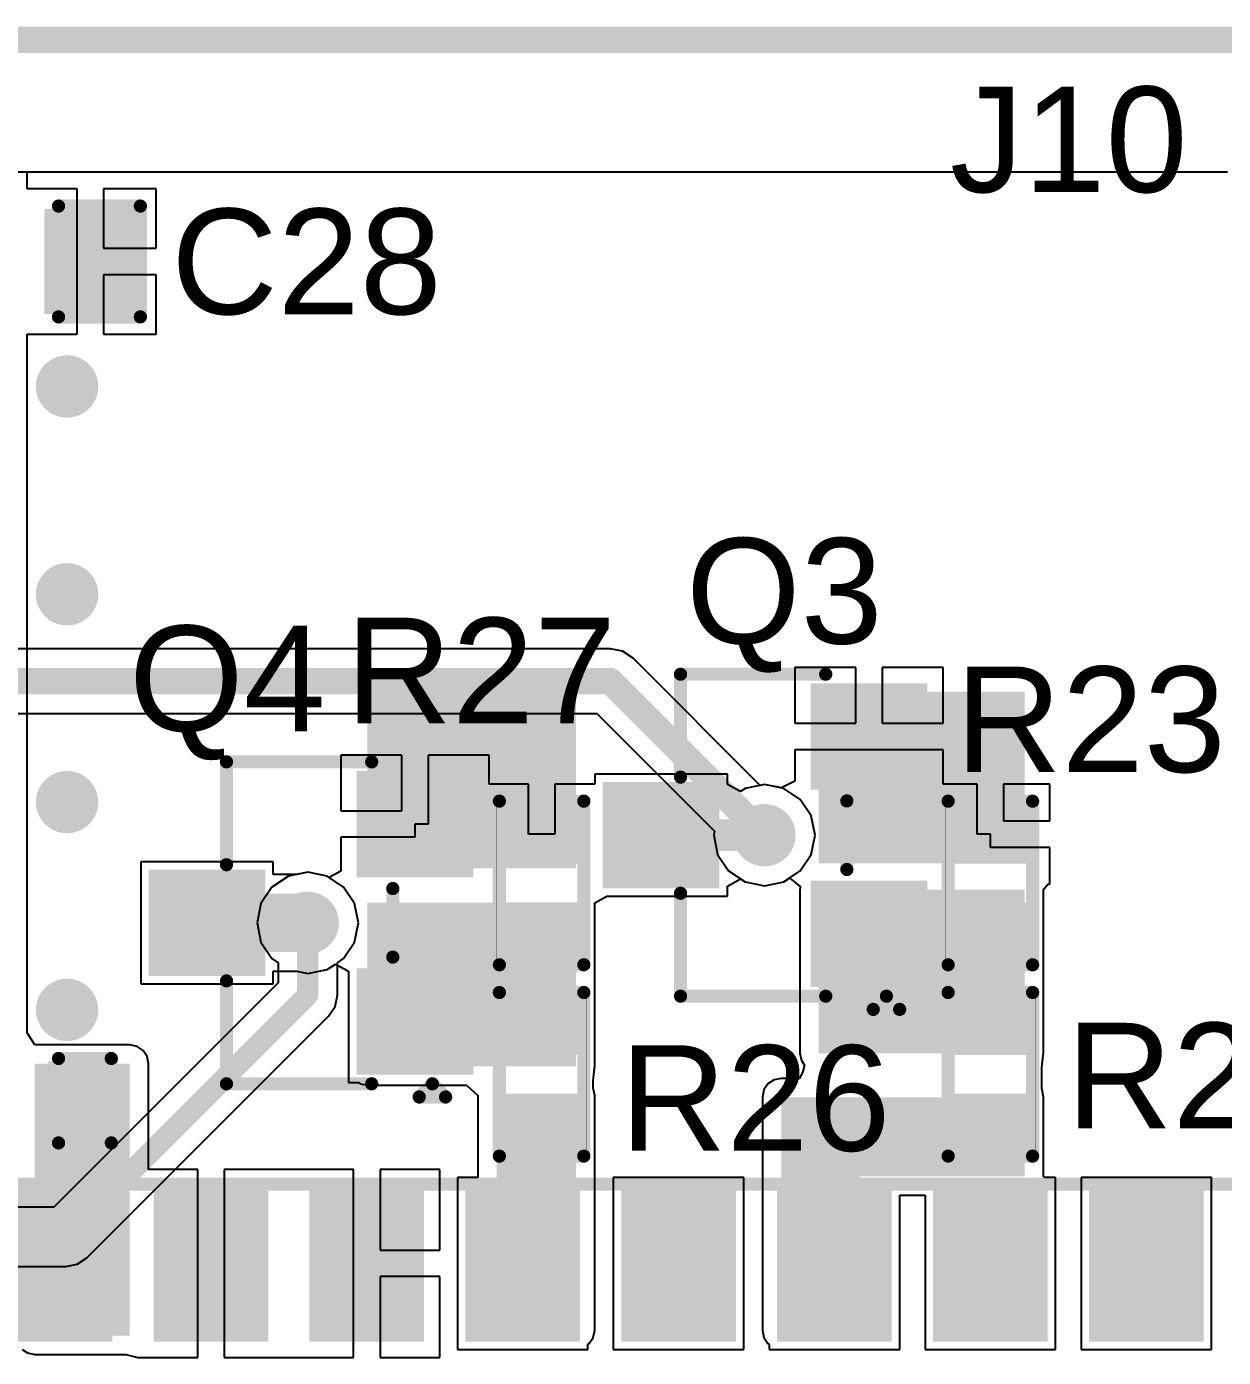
# Model space of a CAD drawing. Header units: millimetres. Extents: x -0.29 to 3.46, y -0.11 to 2.46.
# Drawn here: x 2.657 to 3.11, y 1.961 to 2.465 of the extents above; entities that cross this region are included whole.
import ezdxf

# ---------------------------------------------------------------- set-up
doc = ezdxf.new("R2010")
doc.units = ezdxf.units.MM
doc.header["$MEASUREMENT"] = 0
for name, color, linetype in [('BottomLayer', 5, 'Continuous'), ('Mechanical2', 216, 'Continuous'), ('TopLayer', 1, 'Continuous'), ('TopOverlay', 2, 'Continuous'), ('TopPaste', 8, 'Continuous'), ('TopSolder', 216, 'Continuous'), ('ViaHoleLayer', 16, 'Continuous')]:
    doc.layers.add(name, color=color, linetype=linetype)
doc.styles.add('Arial', font='', dxfattribs={"height": 0.2})
doc.styles.get('Arial').set_extended_font_data('Arial')

# ---------------------------------------------------------------- blocks, each defined once
blk = doc.blocks.new('SIM7500E_15')
at = {"layer": 'TopLayer'}
for points in [[(0.16339, 0.11614), (0.16339, 0.06496), (0.12795, 0.06496), (0.12795, 0.11614)], [(0.22244, 0.11614), (0.22244, 0.06496), (0.18701, 0.06496), (0.18701, 0.11614)], [(0.2815, 0.11614), (0.2815, 0.06496), (0.24606, 0.06496), (0.24606, 0.11614)], [(0.34055, 0.11614), (0.34055, 0.06496), (0.30512, 0.06496), (0.30512, 0.11614)], [(0.39961, 0.11614), (0.39961, 0.06496), (0.36417, 0.06496), (0.36417, 0.11614)], [(0.45866, 0.11614), (0.45866, 0.06496), (0.42323, 0.06496), (0.42323, 0.11614)], [(0.51772, 0.11614), (0.51772, 0.06496), (0.48228, 0.06496), (0.48228, 0.11614)], [(0.57677, 0.11614), (0.57677, 0.06496), (0.54134, 0.06496), (0.54134, 0.11614)]]:
    blk.add_hatch(color=1, dxfattribs=at).paths.add_polyline_path(points)
at = {"layer": 'TopPaste'}
for points in [[(0.16339, 0.11614), (0.16339, 0.06496), (0.12795, 0.06496), (0.12795, 0.11614)], [(0.22244, 0.11614), (0.22244, 0.06496), (0.18701, 0.06496), (0.18701, 0.11614)], [(0.2815, 0.11614), (0.2815, 0.06496), (0.24606, 0.06496), (0.24606, 0.11614)], [(0.34055, 0.11614), (0.34055, 0.06496), (0.30512, 0.06496), (0.30512, 0.11614)], [(0.39961, 0.11614), (0.39961, 0.06496), (0.36417, 0.06496), (0.36417, 0.11614)], [(0.45866, 0.11614), (0.45866, 0.06496), (0.42323, 0.06496), (0.42323, 0.11614)], [(0.51772, 0.11614), (0.51772, 0.06496), (0.48228, 0.06496), (0.48228, 0.11614)], [(0.57677, 0.11614), (0.57677, 0.06496), (0.54134, 0.06496), (0.54134, 0.11614)]]:
    blk.add_hatch(color=8, dxfattribs=at).paths.add_polyline_path(points)
at = {"layer": 'TopSolder'}
for points in [[(0.16739, 0.12014), (0.16739, 0.06096), (0.12395, 0.06096), (0.12395, 0.12014)], [(0.22644, 0.12014), (0.22644, 0.06096), (0.18301, 0.06096), (0.18301, 0.12014)], [(0.2855, 0.12014), (0.2855, 0.06096), (0.24206, 0.06096), (0.24206, 0.12014)], [(0.34455, 0.12014), (0.34455, 0.06096), (0.30112, 0.06096), (0.30112, 0.12014)], [(0.40361, 0.12014), (0.40361, 0.06096), (0.36017, 0.06096), (0.36017, 0.12014)], [(0.46266, 0.12014), (0.46266, 0.06096), (0.41923, 0.06096), (0.41923, 0.12014)], [(0.52172, 0.12014), (0.52172, 0.06096), (0.47828, 0.06096), (0.47828, 0.12014)], [(0.58077, 0.12014), (0.58077, 0.06096), (0.53734, 0.06096), (0.53734, 0.12014)]]:
    blk.add_hatch(color=216, dxfattribs=at).paths.add_polyline_path(points)
at = {"layer": 'TopOverlay', "const_width": 0.005}
blk.add_lwpolyline([(-0.03356, 0.12061), (0.91544, 0.12061)], dxfattribs=at)
blk = doc.blocks.new('R___0402_39')
at = {"layer": 'TopLayer'}
for points in [[(-0.0275, -0.0125), (-0.0275, 0.0125), (-0.0095, 0.0125), (-0.0095, -0.0125)], [(0.0095, -0.0125), (0.0095, 0.0125), (0.0275, 0.0125), (0.0275, -0.0125)]]:
    blk.add_hatch(color=1, dxfattribs=at).paths.add_polyline_path(points)
at = {"layer": 'TopPaste'}
for points in [[(-0.0275, -0.0125), (-0.0275, 0.0125), (-0.0095, 0.0125), (-0.0095, -0.0125)], [(0.0095, -0.0125), (0.0095, 0.0125), (0.0275, 0.0125), (0.0275, -0.0125)]]:
    blk.add_hatch(color=8, dxfattribs=at).paths.add_polyline_path(points)
at = {"layer": 'TopSolder'}
for points in [[(-0.02967, -0.01467), (-0.02967, 0.01467), (-0.00733, 0.01467), (-0.00733, -0.01467)], [(0.00733, -0.01467), (0.00733, 0.01467), (0.02967, 0.01467), (0.02967, -0.01467)]]:
    blk.add_hatch(color=216, dxfattribs=at).paths.add_polyline_path(points)
at = {"layer": 'TopOverlay'}
for points, const_width in [([(-0.031, -0.016), (-0.031, 0.016)], 0.005), ([(0.031, 0.016), (-0.031, 0.016)], 0.005), ([(0.031, -0.016), (0.031, 0.016)], 0.005), ([(0.031, -0.016), (-0.031, -0.016)], 0.005), ([(0.032, -0.017), (-0.032, -0.017)], 0.000127)]:
    blk.add_lwpolyline(points, dxfattribs=dict(at, const_width=const_width))
for points, const_width in [([(-0.03225, 0.016, 1), (-0.02975, 0.016, 1)], 0.0025), ([(-0.03225, 0.016, 1), (-0.02975, 0.016, 1)], 0.0025), ([(0.02975, 0.016, 1), (0.03225, 0.016, 1)], 0.0025), ([(0.02975, 0.016, 1), (0.03225, 0.016, 1)], 0.0025), ([(-0.03225, -0.016, 1), (-0.02975, -0.016, 1)], 0.0025), ([(-0.03225, -0.016, 1), (-0.02975, -0.016, 1)], 0.0025), ([(0.02975, -0.016, 1), (0.03225, -0.016, 1)], 0.0025), ([(0.02975, -0.016, 1), (0.03225, -0.016, 1)], 0.0025), ([(-0.03203, -0.017, 1), (-0.03197, -0.017, 1)], 0.0000635), ([(0.03197, -0.017, 1), (0.03203, -0.017, 1)], 0.0000635)]:
    blk.add_lwpolyline(points, format="xyb", close=True, dxfattribs=dict(at, const_width=const_width))
blk = doc.blocks.new('R___0402_40')
at = {"layer": 'TopLayer'}
for points in [[(-0.0275, -0.0125), (-0.0275, 0.0125), (-0.0095, 0.0125), (-0.0095, -0.0125)], [(0.0095, -0.0125), (0.0095, 0.0125), (0.0275, 0.0125), (0.0275, -0.0125)]]:
    blk.add_hatch(color=1, dxfattribs=at).paths.add_polyline_path(points)
at = {"layer": 'TopPaste'}
for points in [[(-0.0275, -0.0125), (-0.0275, 0.0125), (-0.0095, 0.0125), (-0.0095, -0.0125)], [(0.0095, -0.0125), (0.0095, 0.0125), (0.0275, 0.0125), (0.0275, -0.0125)]]:
    blk.add_hatch(color=8, dxfattribs=at).paths.add_polyline_path(points)
at = {"layer": 'TopSolder'}
for points in [[(-0.02967, -0.01467), (-0.02967, 0.01467), (-0.00733, 0.01467), (-0.00733, -0.01467)], [(0.00733, -0.01467), (0.00733, 0.01467), (0.02967, 0.01467), (0.02967, -0.01467)]]:
    blk.add_hatch(color=216, dxfattribs=at).paths.add_polyline_path(points)
at = {"layer": 'TopOverlay'}
for points, const_width in [([(-0.031, 0.016), (-0.031, -0.016)], 0.005), ([(-0.031, 0.016), (0.031, 0.016)], 0.005), ([(0.031, 0.016), (0.031, -0.016)], 0.005), ([(-0.031, -0.016), (0.031, -0.016)], 0.005), ([(-0.032, -0.017), (0.032, -0.017)], 0.000127)]:
    blk.add_lwpolyline(points, dxfattribs=dict(at, const_width=const_width))
for points, const_width in [([(-0.03225, 0.016, 1), (-0.02975, 0.016, 1)], 0.0025), ([(-0.03225, 0.016, 1), (-0.02975, 0.016, 1)], 0.0025), ([(0.02975, 0.016, 1), (0.03225, 0.016, 1)], 0.0025), ([(0.02975, 0.016, 1), (0.03225, 0.016, 1)], 0.0025), ([(-0.03225, -0.016, 1), (-0.02975, -0.016, 1)], 0.0025), ([(-0.03225, -0.016, 1), (-0.02975, -0.016, 1)], 0.0025), ([(0.02975, -0.016, 1), (0.03225, -0.016, 1)], 0.0025), ([(0.02975, -0.016, 1), (0.03225, -0.016, 1)], 0.0025), ([(-0.03203, -0.017, 1), (-0.03197, -0.017, 1)], 0.0000635), ([(0.03197, -0.017, 1), (0.03203, -0.017, 1)], 0.0000635)]:
    blk.add_lwpolyline(points, format="xyb", close=True, dxfattribs=dict(at, const_width=const_width))
blk = doc.blocks.new('R___0402_43')
at = {"layer": 'TopLayer'}
for points in [[(-0.0275, -0.0125), (-0.0275, 0.0125), (-0.0095, 0.0125), (-0.0095, -0.0125)], [(0.0095, -0.0125), (0.0095, 0.0125), (0.0275, 0.0125), (0.0275, -0.0125)]]:
    blk.add_hatch(color=1, dxfattribs=at).paths.add_polyline_path(points)
at = {"layer": 'TopPaste'}
for points in [[(-0.0275, -0.0125), (-0.0275, 0.0125), (-0.0095, 0.0125), (-0.0095, -0.0125)], [(0.0095, -0.0125), (0.0095, 0.0125), (0.0275, 0.0125), (0.0275, -0.0125)]]:
    blk.add_hatch(color=8, dxfattribs=at).paths.add_polyline_path(points)
at = {"layer": 'TopSolder'}
for points in [[(-0.02967, -0.01467), (-0.02967, 0.01467), (-0.00733, 0.01467), (-0.00733, -0.01467)], [(0.00733, -0.01467), (0.00733, 0.01467), (0.02967, 0.01467), (0.02967, -0.01467)]]:
    blk.add_hatch(color=216, dxfattribs=at).paths.add_polyline_path(points)
at = {"layer": 'TopOverlay'}
for points, const_width in [([(-0.031, -0.016), (-0.031, 0.016)], 0.005), ([(0.031, 0.016), (-0.031, 0.016)], 0.005), ([(0.031, -0.016), (0.031, 0.016)], 0.005), ([(0.031, -0.016), (-0.031, -0.016)], 0.005), ([(0.032, -0.017), (-0.032, -0.017)], 0.000127)]:
    blk.add_lwpolyline(points, dxfattribs=dict(at, const_width=const_width))
for points, const_width in [([(-0.03225, 0.016, 1), (-0.02975, 0.016, 1)], 0.0025), ([(-0.03225, 0.016, 1), (-0.02975, 0.016, 1)], 0.0025), ([(0.02975, 0.016, 1), (0.03225, 0.016, 1)], 0.0025), ([(0.02975, 0.016, 1), (0.03225, 0.016, 1)], 0.0025), ([(-0.03225, -0.016, 1), (-0.02975, -0.016, 1)], 0.0025), ([(-0.03225, -0.016, 1), (-0.02975, -0.016, 1)], 0.0025), ([(0.02975, -0.016, 1), (0.03225, -0.016, 1)], 0.0025), ([(0.02975, -0.016, 1), (0.03225, -0.016, 1)], 0.0025), ([(-0.03203, -0.017, 1), (-0.03197, -0.017, 1)], 0.0000635), ([(0.03197, -0.017, 1), (0.03203, -0.017, 1)], 0.0000635)]:
    blk.add_lwpolyline(points, format="xyb", close=True, dxfattribs=dict(at, const_width=const_width))
blk = doc.blocks.new('R___0402_44')
at = {"layer": 'TopLayer'}
for points in [[(-0.0275, -0.0125), (-0.0275, 0.0125), (-0.0095, 0.0125), (-0.0095, -0.0125)], [(0.0095, -0.0125), (0.0095, 0.0125), (0.0275, 0.0125), (0.0275, -0.0125)]]:
    blk.add_hatch(color=1, dxfattribs=at).paths.add_polyline_path(points)
at = {"layer": 'TopPaste'}
for points in [[(-0.0275, -0.0125), (-0.0275, 0.0125), (-0.0095, 0.0125), (-0.0095, -0.0125)], [(0.0095, -0.0125), (0.0095, 0.0125), (0.0275, 0.0125), (0.0275, -0.0125)]]:
    blk.add_hatch(color=8, dxfattribs=at).paths.add_polyline_path(points)
at = {"layer": 'TopSolder'}
for points in [[(-0.02967, -0.01467), (-0.02967, 0.01467), (-0.00733, 0.01467), (-0.00733, -0.01467)], [(0.00733, -0.01467), (0.00733, 0.01467), (0.02967, 0.01467), (0.02967, -0.01467)]]:
    blk.add_hatch(color=216, dxfattribs=at).paths.add_polyline_path(points)
at = {"layer": 'TopOverlay'}
for points, const_width in [([(-0.031, 0.016), (-0.031, -0.016)], 0.005), ([(-0.031, 0.016), (0.031, 0.016)], 0.005), ([(0.031, 0.016), (0.031, -0.016)], 0.005), ([(-0.031, -0.016), (0.031, -0.016)], 0.005), ([(-0.032, -0.017), (0.032, -0.017)], 0.000127)]:
    blk.add_lwpolyline(points, dxfattribs=dict(at, const_width=const_width))
for points, const_width in [([(-0.03225, 0.016, 1), (-0.02975, 0.016, 1)], 0.0025), ([(-0.03225, 0.016, 1), (-0.02975, 0.016, 1)], 0.0025), ([(0.02975, 0.016, 1), (0.03225, 0.016, 1)], 0.0025), ([(0.02975, 0.016, 1), (0.03225, 0.016, 1)], 0.0025), ([(-0.03225, -0.016, 1), (-0.02975, -0.016, 1)], 0.0025), ([(-0.03225, -0.016, 1), (-0.02975, -0.016, 1)], 0.0025), ([(0.02975, -0.016, 1), (0.03225, -0.016, 1)], 0.0025), ([(0.02975, -0.016, 1), (0.03225, -0.016, 1)], 0.0025), ([(-0.03203, -0.017, 1), (-0.03197, -0.017, 1)], 0.0000635), ([(0.03197, -0.017, 1), (0.03203, -0.017, 1)], 0.0000635)]:
    blk.add_lwpolyline(points, format="xyb", close=True, dxfattribs=dict(at, const_width=const_width))
blk = doc.blocks.new('SOT_23_68')
at = {"layer": 'TopLayer'}
for points in [[(-0.01614, 0.05748), (0.01614, 0.05748), (0.01614, 0.02126), (-0.01614, 0.02126)], [(-0.05354, -0.02126), (-0.02126, -0.02126), (-0.02126, -0.05748), (-0.05354, -0.05748)], [(0.02126, -0.02126), (0.05354, -0.02126), (0.05354, -0.05748), (0.02126, -0.05748)]]:
    blk.add_hatch(color=1, dxfattribs=at).paths.add_polyline_path(points)
at = {"layer": 'TopPaste'}
for points in [[(-0.01614, 0.05748), (0.01614, 0.05748), (0.01614, 0.02126), (-0.01614, 0.02126)], [(-0.05354, -0.02126), (-0.02126, -0.02126), (-0.02126, -0.05748), (-0.05354, -0.05748)], [(0.02126, -0.02126), (0.05354, -0.02126), (0.05354, -0.05748), (0.02126, -0.05748)]]:
    blk.add_hatch(color=8, dxfattribs=at).paths.add_polyline_path(points)
at = {"layer": 'TopSolder'}
for points in [[(-0.02014, 0.06148), (0.02014, 0.06148), (0.02014, 0.01726), (-0.02014, 0.01726)], [(-0.05754, -0.01726), (-0.01726, -0.01726), (-0.01726, -0.06148), (-0.05754, -0.06148)], [(0.01726, -0.01726), (0.05754, -0.01726), (0.05754, -0.06148), (0.01726, -0.06148)]]:
    blk.add_hatch(color=216, dxfattribs=at).paths.add_polyline_path(points)
at = {"layer": 'TopOverlay', "const_width": 0.005}
for points in [[(-0.061, 0.032), (-0.061, -0.023)], [(-0.061, 0.032), (-0.022, 0.032)], [(0.022, 0.032), (0.061, 0.032)], [(0.061, 0.032), (0.061, -0.023)], [(-0.013, -0.031), (0.013, -0.031)], [(-0.066, -0.041), (-0.061, -0.046)], [(-0.066, -0.041), (-0.066, -0.051)], [(-0.061, -0.046), (-0.066, -0.051)]]:
    blk.add_lwpolyline(points, dxfattribs=at)
at = {"layer": 'TopOverlay', "const_width": 0.0025}
for points in [[(-0.06225, 0.032, 1), (-0.05975, 0.032, 1)], [(-0.06225, 0.032, 1), (-0.05975, 0.032, 1)], [(-0.02325, 0.032, 1), (-0.02075, 0.032, 1)], [(0.02075, 0.032, 1), (0.02325, 0.032, 1)], [(0.05975, 0.032, 1), (0.06225, 0.032, 1)], [(0.05975, 0.032, 1), (0.06225, 0.032, 1)], [(-0.06225, -0.023, 1), (-0.05975, -0.023, 1)], [(0.05975, -0.023, 1), (0.06225, -0.023, 1)], [(-0.01425, -0.031, 1), (-0.01175, -0.031, 1)], [(0.01175, -0.031, 1), (0.01425, -0.031, 1)], [(-0.06725, -0.041, 1), (-0.06475, -0.041, 1)], [(-0.06725, -0.041, 1), (-0.06475, -0.041, 1)], [(-0.06225, -0.046, 1), (-0.05975, -0.046, 1)], [(-0.06225, -0.046, 1), (-0.05975, -0.046, 1)], [(-0.06725, -0.051, 1), (-0.06475, -0.051, 1)], [(-0.06725, -0.051, 1), (-0.06475, -0.051, 1)]]:
    blk.add_lwpolyline(points, format="xyb", close=True, dxfattribs=at)
blk = doc.blocks.new('SOT_23_69')
at = {"layer": 'TopLayer'}
for points in [[(-0.01614, 0.05748), (0.01614, 0.05748), (0.01614, 0.02126), (-0.01614, 0.02126)], [(-0.05354, -0.02126), (-0.02126, -0.02126), (-0.02126, -0.05748), (-0.05354, -0.05748)], [(0.02126, -0.02126), (0.05354, -0.02126), (0.05354, -0.05748), (0.02126, -0.05748)]]:
    blk.add_hatch(color=1, dxfattribs=at).paths.add_polyline_path(points)
at = {"layer": 'TopPaste'}
for points in [[(-0.01614, 0.05748), (0.01614, 0.05748), (0.01614, 0.02126), (-0.01614, 0.02126)], [(-0.05354, -0.02126), (-0.02126, -0.02126), (-0.02126, -0.05748), (-0.05354, -0.05748)], [(0.02126, -0.02126), (0.05354, -0.02126), (0.05354, -0.05748), (0.02126, -0.05748)]]:
    blk.add_hatch(color=8, dxfattribs=at).paths.add_polyline_path(points)
at = {"layer": 'TopSolder'}
for points in [[(-0.02014, 0.06148), (0.02014, 0.06148), (0.02014, 0.01726), (-0.02014, 0.01726)], [(-0.05754, -0.01726), (-0.01726, -0.01726), (-0.01726, -0.06148), (-0.05754, -0.06148)], [(0.01726, -0.01726), (0.05754, -0.01726), (0.05754, -0.06148), (0.01726, -0.06148)]]:
    blk.add_hatch(color=216, dxfattribs=at).paths.add_polyline_path(points)
at = {"layer": 'TopOverlay', "const_width": 0.005}
for points in [[(-0.061, 0.032), (-0.061, -0.023)], [(-0.061, 0.032), (-0.022, 0.032)], [(0.022, 0.032), (0.061, 0.032)], [(0.061, 0.032), (0.061, -0.023)], [(-0.013, -0.031), (0.013, -0.031)], [(-0.066, -0.041), (-0.061, -0.046)], [(-0.066, -0.041), (-0.066, -0.051)], [(-0.061, -0.046), (-0.066, -0.051)]]:
    blk.add_lwpolyline(points, dxfattribs=at)
at = {"layer": 'TopOverlay', "const_width": 0.0025}
for points in [[(-0.06225, 0.032, 1), (-0.05975, 0.032, 1)], [(-0.06225, 0.032, 1), (-0.05975, 0.032, 1)], [(-0.02325, 0.032, 1), (-0.02075, 0.032, 1)], [(0.02075, 0.032, 1), (0.02325, 0.032, 1)], [(0.05975, 0.032, 1), (0.06225, 0.032, 1)], [(0.05975, 0.032, 1), (0.06225, 0.032, 1)], [(-0.06225, -0.023, 1), (-0.05975, -0.023, 1)], [(0.05975, -0.023, 1), (0.06225, -0.023, 1)], [(-0.01425, -0.031, 1), (-0.01175, -0.031, 1)], [(0.01175, -0.031, 1), (0.01425, -0.031, 1)], [(-0.06725, -0.041, 1), (-0.06475, -0.041, 1)], [(-0.06725, -0.041, 1), (-0.06475, -0.041, 1)], [(-0.06225, -0.046, 1), (-0.05975, -0.046, 1)], [(-0.06225, -0.046, 1), (-0.05975, -0.046, 1)], [(-0.06725, -0.051, 1), (-0.06475, -0.051, 1)], [(-0.06725, -0.051, 1), (-0.06475, -0.051, 1)]]:
    blk.add_lwpolyline(points, format="xyb", close=True, dxfattribs=at)
blk = doc.blocks.new('C___0402_127')
at = {"layer": 'TopLayer'}
for points in [[(-0.0275, -0.0125), (-0.0275, 0.0125), (-0.0095, 0.0125), (-0.0095, -0.0125)], [(0.0095, -0.0125), (0.0095, 0.0125), (0.0275, 0.0125), (0.0275, -0.0125)]]:
    blk.add_hatch(color=1, dxfattribs=at).paths.add_polyline_path(points)
at = {"layer": 'TopPaste'}
for points in [[(-0.0275, -0.0125), (-0.0275, 0.0125), (-0.0095, 0.0125), (-0.0095, -0.0125)], [(0.0095, -0.0125), (0.0095, 0.0125), (0.0275, 0.0125), (0.0275, -0.0125)]]:
    blk.add_hatch(color=8, dxfattribs=at).paths.add_polyline_path(points)
at = {"layer": 'TopSolder'}
for points in [[(-0.02986, -0.01486), (-0.02986, 0.01486), (-0.00714, 0.01486), (-0.00714, -0.01486)], [(0.00714, -0.01486), (0.00714, 0.01486), (0.02986, 0.01486), (0.02986, -0.01486)]]:
    blk.add_hatch(color=216, dxfattribs=at).paths.add_polyline_path(points)
at = {"layer": 'TopOverlay', "const_width": 0.005}
for points in [[(-0.011, 0.016), (-0.031, 0.016)], [(-0.031, 0.016), (-0.031, -0.016)], [(0.031, 0.016), (0.011, 0.016)], [(0.031, 0.016), (0.031, -0.016)], [(-0.011, -0.016), (-0.031, -0.016)], [(0.031, -0.016), (0.011, -0.016)]]:
    blk.add_lwpolyline(points, dxfattribs=at)
at = {"layer": 'TopOverlay', "const_width": 0.0025}
for points in [[(-0.03225, 0.016, 1), (-0.02975, 0.016, 1)], [(-0.03225, 0.016, 1), (-0.02975, 0.016, 1)], [(-0.01225, 0.016, 1), (-0.00975, 0.016, 1)], [(0.00975, 0.016, 1), (0.01225, 0.016, 1)], [(0.02975, 0.016, 1), (0.03225, 0.016, 1)], [(0.02975, 0.016, 1), (0.03225, 0.016, 1)], [(-0.03225, -0.016, 1), (-0.02975, -0.016, 1)], [(-0.03225, -0.016, 1), (-0.02975, -0.016, 1)], [(-0.01225, -0.016, 1), (-0.00975, -0.016, 1)], [(0.00975, -0.016, 1), (0.01225, -0.016, 1)], [(0.02975, -0.016, 1), (0.03225, -0.016, 1)], [(0.02975, -0.016, 1), (0.03225, -0.016, 1)]]:
    blk.add_lwpolyline(points, format="xyb", close=True, dxfattribs=at)
blk = doc.blocks.new('C___0603_128')
at = {"layer": 'TopLayer'}
for points in [[(-0.015, 0.0175), (-0.015, -0.0175), (-0.045, -0.0175), (-0.045, 0.0175)], [(0.045, 0.0175), (0.045, -0.0175), (0.015, -0.0175), (0.015, 0.0175)]]:
    blk.add_hatch(color=1, dxfattribs=at).paths.add_polyline_path(points)
at = {"layer": 'TopPaste'}
for points in [[(-0.015, 0.0175), (-0.015, -0.0175), (-0.045, -0.0175), (-0.045, 0.0175)], [(0.045, 0.0175), (0.045, -0.0175), (0.015, -0.0175), (0.015, 0.0175)]]:
    blk.add_hatch(color=8, dxfattribs=at).paths.add_polyline_path(points)
at = {"layer": 'TopSolder'}
for points in [[(-0.01264, 0.01986), (-0.01264, -0.01986), (-0.04736, -0.01986), (-0.04736, 0.01986)], [(0.04736, 0.01986), (0.04736, -0.01986), (0.01264, -0.01986), (0.01264, 0.01986)]]:
    blk.add_hatch(color=216, dxfattribs=at).paths.add_polyline_path(points)
at = {"layer": 'TopOverlay', "const_width": 0.005}
for points in [[(-0.049, 0.021), (-0.049, -0.021)], [(-0.018, 0.021), (-0.049, 0.021)], [(0.049, 0.021), (0.018, 0.021)], [(0.049, 0.021), (0.049, -0.021)], [(-0.018, -0.021), (-0.049, -0.021)], [(0.049, -0.021), (0.018, -0.021)]]:
    blk.add_lwpolyline(points, dxfattribs=at)
at = {"layer": 'TopOverlay', "const_width": 0.0025}
for points in [[(-0.05025, 0.021, 1), (-0.04775, 0.021, 1)], [(-0.05025, 0.021, 1), (-0.04775, 0.021, 1)], [(-0.01925, 0.021, 1), (-0.01675, 0.021, 1)], [(0.01675, 0.021, 1), (0.01925, 0.021, 1)], [(0.04775, 0.021, 1), (0.05025, 0.021, 1)], [(0.04775, 0.021, 1), (0.05025, 0.021, 1)], [(-0.05025, -0.021, 1), (-0.04775, -0.021, 1)], [(-0.05025, -0.021, 1), (-0.04775, -0.021, 1)], [(-0.01925, -0.021, 1), (-0.01675, -0.021, 1)], [(0.01675, -0.021, 1), (0.01925, -0.021, 1)], [(0.04775, -0.021, 1), (0.05025, -0.021, 1)], [(0.04775, -0.021, 1), (0.05025, -0.021, 1)]]:
    blk.add_lwpolyline(points, format="xyb", close=True, dxfattribs=at)

msp = doc.modelspace()

# ---------------------------------------------------------------- hatches: boundary and pattern name
at = {"layer": 'BottomLayer'}
h = msp.add_hatch(color=5, dxfattribs=at)
edge = h.paths.add_edge_path()
edge.add_arc((2.67224, 2.32863), 0.01181, 0, 360)
h = msp.add_hatch(color=5, dxfattribs=at)
edge = h.paths.add_edge_path()
edge.add_arc((2.67224, 2.24989), 0.01181, 0, 360)
h = msp.add_hatch(color=5, dxfattribs=at)
edge = h.paths.add_edge_path()
edge.add_arc((2.67224, 2.17115), 0.01181, 0, 360)
h = msp.add_hatch(color=5, dxfattribs=at)
edge = h.paths.add_edge_path()
edge.add_arc((2.9364, 2.1586), 0.01181, 0, 360)
h = msp.add_hatch(color=5, dxfattribs=at)
edge = h.paths.add_edge_path()
edge.add_arc((2.7634, 2.1254), 0.01181, 0, 360)
h = msp.add_hatch(color=5, dxfattribs=at)
edge = h.paths.add_edge_path()
edge.add_arc((2.67224, 2.09241), 0.01181, 0, 360)
at = {"layer": 'TopLayer'}
h = msp.add_hatch(color=1, dxfattribs=at)
edge = h.paths.add_edge_path()
edge.add_arc((2.67224, 2.32863), 0.01181, 0, 360)
h = msp.add_hatch(color=1, dxfattribs=at)
edge = h.paths.add_edge_path()
edge.add_arc((2.67224, 2.24989), 0.01181, 0, 360)
for points in [[(2.786, 2.146), (2.865, 2.146), (2.865, 2.213), (2.786, 2.213)], [(2.957, 2.148), (3.035, 2.148), (3.035, 2.213), (2.957, 2.213)], [(2.957, 2.076), (3.035, 2.076), (3.035, 2.138), (2.957, 2.138)], [(2.786, 2.071), (2.865, 2.071), (2.865, 2.133), (2.786, 2.133)], [(2.66, 1.969), (2.696, 1.969), (2.696, 2.072), (2.66, 2.072)], [(2.835, 1.971), (2.865, 1.971), (2.865, 2.06), (2.835, 2.06)], [(2.97278, 2.05933), (2.94278, 2.05933), (2.94278, 1.971), (2.97278, 1.971)], [(2.95339, 2.05933), (2.95339, 2.02933), (3.035, 2.02933), (3.035, 2.05933)]]:
    msp.add_hatch(color=1, dxfattribs=at).paths.add_polyline_path(points)
h = msp.add_hatch(color=1, dxfattribs=at)
edge = h.paths.add_edge_path()
edge.add_arc((2.67224, 2.17115), 0.01181, 0, 360)
h = msp.add_hatch(color=1, dxfattribs=at)
edge = h.paths.add_edge_path()
edge.add_arc((2.9364, 2.1586), 0.01181, 0, 360)
h = msp.add_hatch(color=1, dxfattribs=at)
edge = h.paths.add_edge_path()
edge.add_arc((2.7634, 2.1254), 0.01181, 0, 360)
h = msp.add_hatch(color=1, dxfattribs=at)
edge = h.paths.add_edge_path()
edge.add_arc((2.67224, 2.09241), 0.01181, 0, 360)
at = {"layer": 'ViaHoleLayer'}
h = msp.add_hatch(color=16, dxfattribs=at)
edge = h.paths.add_edge_path()
edge.add_arc((2.67224, 2.32863), 0.00591, 0, 360)
h = msp.add_hatch(color=16, dxfattribs=at)
edge = h.paths.add_edge_path()
edge.add_arc((2.67224, 2.24989), 0.00591, 0, 360)
h = msp.add_hatch(color=16, dxfattribs=at)
edge = h.paths.add_edge_path()
edge.add_arc((2.67224, 2.17115), 0.00591, 0, 360)
h = msp.add_hatch(color=16, dxfattribs=at)
edge = h.paths.add_edge_path()
edge.add_arc((2.9364, 2.1586), 0.00591, 0, 360)
h = msp.add_hatch(color=16, dxfattribs=at)
edge = h.paths.add_edge_path()
edge.add_arc((2.7634, 2.1254), 0.00591, 0, 360)
h = msp.add_hatch(color=16, dxfattribs=at)
edge = h.paths.add_edge_path()
edge.add_arc((2.67224, 2.09241), 0.00591, 0, 360)

# ---------------------------------------------------------------- linework, layer by layer
at = {"layer": 'BottomLayer'}
for p, q in [((2.566, 2.41), (3.1118, 2.41)), ((2.878, 2.22924), (2.27094, 2.22924)), ((2.88268, 2.2283), (2.878, 2.22924)), ((2.88665, 2.22565), (2.88268, 2.2283)), ((2.93484, 2.17747), (2.88665, 2.22565)), ((2.27601, 2.20476), (2.87293, 2.20476)), ((2.87293, 2.20476), (2.91753, 2.16016)), ((2.9364, 2.17778), (2.93484, 2.17747)), ((2.94374, 2.17632), (2.9364, 2.17778)), ((2.94996, 2.17216), (2.94374, 2.17632)), ((2.95412, 2.16594), (2.94996, 2.17216)), ((2.95558, 2.1586), (2.95412, 2.16594)), ((2.91753, 2.16016), (2.91722, 2.1586)), ((2.91722, 2.1586), (2.91868, 2.15126)), ((2.95412, 2.15126), (2.95558, 2.1586)), ((2.91868, 2.15126), (2.92284, 2.14504)), ((2.94996, 2.14504), (2.95412, 2.15126)), ((2.7634, 2.14458), (2.75606, 2.14312)), ((2.77074, 2.14312), (2.7634, 2.14458)), ((2.92284, 2.14504), (2.92906, 2.14088)), ((2.94374, 2.14088), (2.94996, 2.14504)), ((2.74984, 2.13896), (2.74568, 2.13274)), ((2.75606, 2.14312), (2.74984, 2.13896)), ((2.77696, 2.13896), (2.77074, 2.14312)), ((2.78112, 2.13274), (2.77696, 2.13896)), ((2.92906, 2.14088), (2.9364, 2.13942)), ((2.9364, 2.13942), (2.94374, 2.14088)), ((2.74568, 2.13274), (2.74422, 2.1254)), ((2.78258, 2.1254), (2.78112, 2.13274)), ((2.74422, 2.1254), (2.74568, 2.11806)), ((2.78112, 2.11806), (2.78258, 2.1254)), ((2.74568, 2.11806), (2.74984, 2.11184)), ((2.77696, 2.11184), (2.78112, 2.11806)), ((2.74984, 2.11184), (2.75219, 2.11027)), ((2.75219, 2.11027), (2.75219, 2.10265)), ((2.77462, 2.11027), (2.77696, 2.11184)), ((2.77462, 2.098), (2.77462, 2.11027)), ((2.75219, 2.10265), (2.66716, 2.01762)), ((2.77376, 2.09371), (2.77462, 2.098)), ((2.77462, 2.098), (2.77462, 2.098)), ((2.77133, 2.09007), (2.77376, 2.09371)), ((2.67973, 1.99847), (2.77133, 2.09007)), ((2.66716, 2.01762), (2.39232, 2.01762)), ((2.6761, 1.99604), (2.67973, 1.99847)), ((2.39232, 1.99519), (2.6718, 1.99519)), ((2.6718, 1.99519), (2.6761, 1.99604)), ((2.6718, 1.99519), (2.6718, 1.99519))]:
    msp.add_line(p, q, dxfattribs=at)
for points, const_width in [([(2.27094, 2.217), (2.878, 2.217)], 0.01), ([(2.878, 2.217), (2.9364, 2.1586)], 0.01), ([(2.7634, 2.098), (2.7634, 2.1254)], 0.008), ([(2.6718, 2.0064), (2.7634, 2.098)], 0.008), ([(2.3774, 2.0064), (2.6718, 2.0064)], 0.008)]:
    msp.add_lwpolyline(points, dxfattribs=dict(at, const_width=const_width))
for points, const_width in [([(2.8755, 2.217, 1), (2.8805, 2.217, 1)], 0.005), ([(2.8755, 2.217, 1), (2.8805, 2.217, 1)], 0.005), ([(2.9339, 2.1586, 1), (2.9389, 2.1586, 1)], 0.005), ([(2.7614, 2.1254, 1), (2.7654, 2.1254, 1)], 0.004), ([(2.7614, 2.098, 1), (2.7654, 2.098, 1)], 0.004), ([(2.7614, 2.098, 1), (2.7654, 2.098, 1)], 0.004), ([(2.6698, 2.0064, 1), (2.6738, 2.0064, 1)], 0.004), ([(2.6698, 2.0064, 1), (2.6738, 2.0064, 1)], 0.004)]:
    msp.add_lwpolyline(points, format="xyb", close=True, dxfattribs=dict(at, const_width=const_width))
at = {"layer": 'Mechanical2', "const_width": 0.01}
msp.add_lwpolyline([(0, 2.46), (3.454, 2.46)], dxfattribs=at)
at = {"layer": 'TopLayer'}
for p, q in [((2.65714, 2.4035), (2.65714, 2.41)), ((2.65714, 2.41), (3.1118, 2.41)), ((2.676, 2.4035), (2.65714, 2.4035)), ((2.676, 2.376), (2.676, 2.4035)), ((2.706, 2.4035), (2.686, 2.4035)), ((2.686, 2.4035), (2.686, 2.381)), ((2.706, 2.381), (2.706, 2.4035)), ((2.686, 2.381), (2.706, 2.381)), ((2.676, 2.3485), (2.676, 2.376)), ((2.706, 2.371), (2.686, 2.371)), ((2.686, 2.371), (2.686, 2.3485)), ((2.706, 2.3485), (2.706, 2.371)), ((2.65714, 2.08367), (2.65714, 2.3485)), ((2.65714, 2.3485), (2.676, 2.3485)), ((2.686, 2.3485), (2.706, 2.3485)), ((2.971, 2.22214), (2.94789, 2.22214)), ((2.94789, 2.22214), (2.94789, 2.201)), ((2.971, 2.201), (2.971, 2.22214)), ((3.00411, 2.22214), (2.981, 2.22214)), ((2.981, 2.22214), (2.981, 2.201)), ((3.00411, 2.201), (3.00411, 2.22214)), ((2.94789, 2.201), (2.971, 2.201)), ((2.981, 2.201), (3.00411, 2.201)), ((2.799, 2.18894), (2.77589, 2.18894)), ((2.77589, 2.18894), (2.77589, 2.1678)), ((2.799, 2.1678), (2.799, 2.18894)), ((2.83211, 2.18894), (2.809, 2.18894)), ((2.809, 2.18894), (2.809, 2.1628)), ((2.83211, 2.178), (2.83211, 2.18894)), ((2.976, 2.191), (2.94789, 2.191)), ((2.94789, 2.191), (2.94789, 2.1791)), ((3.00411, 2.191), (2.976, 2.191)), ((3.00411, 2.178), (3.00411, 2.191)), ((2.92237, 2.18174), (2.87215, 2.18174)), ((2.87215, 2.18174), (2.87215, 2.178)), ((2.92237, 2.17786), (2.92237, 2.18174)), ((2.94789, 2.1791), (2.94289, 2.17649)), ((2.847, 2.178), (2.83211, 2.178)), ((2.847, 2.159), (2.847, 2.178)), ((2.87215, 2.178), (2.857, 2.178)), ((2.857, 2.178), (2.857, 2.159)), ((2.92737, 2.17519), (2.92237, 2.17786)), ((2.92906, 2.17632), (2.92737, 2.17519)), ((2.9364, 2.17778), (2.92906, 2.17632)), ((2.94289, 2.17649), (2.9364, 2.17778)), ((3.017, 2.178), (3.00411, 2.178)), ((3.017, 2.159), (3.017, 2.178)), ((3.0445, 2.178), (3.027, 2.178)), ((3.027, 2.178), (3.027, 2.164)), ((3.0445, 2.164), (3.0445, 2.178)), ((2.77589, 2.1678), (2.799, 2.1678)), ((3.027, 2.164), (3.0445, 2.164)), ((2.809, 2.1628), (2.804, 2.1628)), ((2.804, 2.1628), (2.804, 2.1578)), ((2.857, 2.159), (2.847, 2.159)), ((3.022, 2.159), (3.017, 2.159)), ((3.022, 2.154), (3.022, 2.159)), ((2.804, 2.1578), (2.77589, 2.1578)), ((2.77589, 2.1578), (2.77589, 2.14498)), ((3.0445, 2.154), (3.022, 2.154)), ((3.0445, 2.14), (3.0445, 2.154)), ((2.75037, 2.14854), (2.70015, 2.14854)), ((2.70015, 2.14854), (2.70015, 2.10226)), ((2.75037, 2.14375), (2.75037, 2.14854)), ((2.75924, 2.14375), (2.75037, 2.14375)), ((2.7634, 2.14458), (2.75924, 2.14375)), ((2.77074, 2.14312), (2.7634, 2.14458)), ((2.77589, 2.14498), (2.77148, 2.14263)), ((2.77148, 2.14263), (2.77074, 2.14312)), ((2.92237, 2.13934), (2.92737, 2.14201)), ((2.92237, 2.13546), (2.92237, 2.13934)), ((2.92737, 2.14201), (2.92906, 2.14088)), ((2.92906, 2.14088), (2.9364, 2.13942)), ((2.9364, 2.13942), (2.94374, 2.14088)), ((2.94374, 2.14088), (2.94589, 2.14231)), ((2.94589, 2.14231), (2.94597, 2.1423)), ((2.94597, 2.1423), (2.95008, 2.1391)), ((2.95008, 2.1391), (2.94986, 2.138)), ((3.04214, 2.138), (3.04378, 2.14)), ((3.04378, 2.14), (3.0445, 2.14)), ((2.87214, 2.133), (2.87675, 2.13546)), ((2.87675, 2.13546), (2.92237, 2.13546)), ((2.94986, 2.138), (2.94986, 2.076)), ((3.04214, 2.076), (3.04214, 2.138)), ((2.87214, 2.13046), (2.87214, 2.133)), ((2.87214, 2.071), (2.87214, 2.13046)), ((2.77074, 2.10768), (2.77386, 2.10977)), ((2.77386, 2.10977), (2.77886, 2.1071)), ((2.75037, 2.10226), (2.75037, 2.10705)), ((2.75037, 2.10705), (2.75924, 2.10705)), ((2.75924, 2.10705), (2.7634, 2.10622)), ((2.7634, 2.10622), (2.77074, 2.10768)), ((2.77886, 2.1071), (2.77886, 2.071)), ((2.70015, 2.10226), (2.75037, 2.10226)), ((2.66, 2.07914), (2.65714, 2.08367)), ((2.696, 2.07914), (2.66, 2.07914)), ((2.69873, 2.07859), (2.696, 2.07914)), ((2.70105, 2.07705), (2.69873, 2.07859)), ((2.70259, 2.07473), (2.70105, 2.07705)), ((2.70314, 2.072), (2.70259, 2.07473)), ((2.94986, 2.076), (2.95041, 2.07327)), ((2.95041, 2.07327), (2.95161, 2.07147)), ((3.0415, 2.0705), (3.042, 2.07529)), ((3.042, 2.07529), (3.04214, 2.076)), ((2.70314, 2.03191), (2.70314, 2.072)), ((2.77886, 2.071), (2.77889, 2.07086)), ((2.77889, 2.07086), (2.77889, 2.06486)), ((2.8715, 2.0655), (2.872, 2.07029)), ((2.872, 2.07029), (2.87214, 2.071)), ((2.95101, 2.06911), (2.94966, 2.06647)), ((2.95161, 2.07147), (2.95101, 2.06911)), ((3.0415, 2.0655), (3.0415, 2.0705)), ((3.0415, 2.0705), (3.0415, 2.0705)), ((2.77889, 2.06486), (2.78259, 2.06486)), ((2.78259, 2.06486), (2.78327, 2.06441)), ((2.78327, 2.06441), (2.786, 2.06386)), ((2.786, 2.06386), (2.82361, 2.06386)), ((2.82361, 2.06386), (2.82786, 2.06)), ((2.8715, 2.06293), (2.8715, 2.0655)), ((2.8715, 2.0655), (2.8715, 2.0655)), ((2.87159, 2.06273), (2.8715, 2.06293)), ((2.87214, 2.06), (2.87159, 2.06273)), ((2.93773, 2.06438), (2.93619, 2.06207)), ((2.94005, 2.06593), (2.93773, 2.06438)), ((2.94278, 2.06647), (2.94005, 2.06593)), ((2.94966, 2.06647), (2.94278, 2.06647)), ((3.0415, 2.06221), (3.0415, 2.0655)), ((3.0415, 2.0655), (3.0415, 2.0655)), ((2.82786, 2.06), (2.82786, 2.02891)), ((2.87214, 1.971), (2.87214, 2.06)), ((2.93619, 2.06207), (2.93564, 2.05933)), ((2.93564, 2.05933), (2.93564, 1.971)), ((3.04159, 2.06207), (3.0415, 2.06221)), ((3.04214, 2.05933), (3.04159, 2.06207)), ((3.04214, 2.02933), (3.04214, 2.05933)), ((2.72172, 2.03191), (2.70314, 2.03191)), ((2.72172, 1.99632), (2.72172, 2.03191)), ((2.75306, 2.03191), (2.73172, 2.03191)), ((2.73172, 2.03191), (2.73172, 1.99632)), ((2.75444, 2.03191), (2.75306, 2.03191)), ((2.75806, 2.03191), (2.75444, 2.03191)), ((2.75944, 2.03191), (2.75806, 2.03191)), ((2.78078, 2.03191), (2.75944, 2.03191)), ((2.78078, 1.99632), (2.78078, 2.03191)), ((2.8135, 2.03191), (2.79078, 2.03191)), ((2.79078, 2.03191), (2.79078, 2.00132)), ((2.8135, 2.00132), (2.8135, 2.03191)), ((2.82786, 2.02891), (2.82012, 2.02891)), ((2.82012, 2.02891), (2.82012, 1.96373)), ((2.92861, 2.02891), (2.87917, 2.02891)), ((2.87917, 2.02891), (2.87917, 1.96373)), ((2.92861, 1.96373), (2.92861, 2.02891)), ((3.04248, 2.02891), (3.04214, 2.02933)), ((3.04672, 2.02891), (3.04248, 2.02891)), ((3.04672, 1.96373), (3.04672, 2.02891)), ((3.10577, 2.02891), (3.05634, 2.02891)), ((3.05634, 2.02891), (3.05634, 1.96373)), ((3.10577, 1.96373), (3.10577, 2.02891)), ((2.98766, 1.96373), (2.98766, 2.0222)), ((2.98766, 2.0222), (2.99728, 2.0222)), ((2.99728, 2.0222), (2.99728, 1.96373)), ((2.79078, 2.00132), (2.8135, 2.00132)), ((2.72172, 1.96073), (2.72172, 1.99632)), ((2.73172, 1.99632), (2.73172, 1.96073)), ((2.78078, 1.96073), (2.78078, 1.99632)), ((2.8135, 1.99132), (2.79078, 1.99132)), ((2.79078, 1.99132), (2.79078, 1.96073)), ((2.8135, 1.96073), (2.8135, 1.99132)), ((2.87005, 1.96595), (2.87159, 1.96827)), ((2.87159, 1.96827), (2.87214, 1.971)), ((2.93564, 1.971), (2.93619, 1.96827)), ((2.93619, 1.96827), (2.93773, 1.96595)), ((2.65528, 1.96373), (2.65727, 1.96241)), ((2.65727, 1.96241), (2.66, 1.96186)), ((2.66, 1.96186), (2.69448, 1.96186)), ((2.69448, 1.96186), (2.69901, 1.96073)), ((2.82012, 1.96373), (2.86955, 1.96373)), ((2.86955, 1.96562), (2.87005, 1.96595)), ((2.86955, 1.96373), (2.86955, 1.96562)), ((2.87917, 1.96373), (2.92861, 1.96373)), ((2.93773, 1.96595), (2.93823, 1.96562)), ((2.93823, 1.96562), (2.93823, 1.96373)), ((2.93823, 1.96373), (2.98766, 1.96373)), ((2.99728, 1.96373), (3.04672, 1.96373)), ((3.05634, 1.96373), (3.10577, 1.96373)), ((2.69901, 1.96073), (2.69901, 1.96073)), ((2.69901, 1.96073), (2.69901, 1.96073)), ((2.69901, 1.96073), (2.72172, 1.96073)), ((2.73172, 1.96073), (2.75306, 1.96073)), ((2.75306, 1.96073), (2.75444, 1.96073)), ((2.75444, 1.96073), (2.75806, 1.96073)), ((2.75806, 1.96073), (2.75944, 1.96073)), ((2.75944, 1.96073), (2.78078, 1.96073)), ((2.79078, 1.96073), (2.8135, 1.96073))]:
    msp.add_line(p, q, dxfattribs=at)
for points, const_width in [([(2.89726, 2.1586), (2.9364, 2.1586)], 0.012), ([(2.72526, 2.1254), (2.7634, 2.1254)], 0.022), ([(2.96294, 2.03194), (2.9805, 2.0495)], 0.012), ([(2.9805, 2.0495), (3.021, 2.0495)], 0.012), ([(2.96294, 1.99239), (2.96294, 2.03194)], 0.012)]:
    msp.add_lwpolyline(points, dxfattribs=dict(at, const_width=const_width))
for points, const_width in [([(2.89426, 2.1586, 1), (2.90026, 2.1586, 1)], 0.006), ([(2.9334, 2.1586, 1), (2.9394, 2.1586, 1)], 0.006), ([(2.71976, 2.1254, 1), (2.73076, 2.1254, 1)], 0.011), ([(2.7579, 2.1254, 1), (2.7689, 2.1254, 1)], 0.011), ([(2.9775, 2.0495, 1), (2.9835, 2.0495, 1)], 0.006), ([(2.9775, 2.0495, 1), (2.9835, 2.0495, 1)], 0.006), ([(3.018, 2.0495, 1), (3.024, 2.0495, 1)], 0.006), ([(2.95994, 2.03194, 1), (2.96594, 2.03194, 1)], 0.006), ([(2.95994, 2.03194, 1), (2.96594, 2.03194, 1)], 0.006), ([(2.95994, 1.99239, 1), (2.96594, 1.99239, 1)], 0.006)]:
    msp.add_lwpolyline(points, format="xyb", close=True, dxfattribs=dict(at, const_width=const_width))

# ---------------------------------------------------------------- block references
for name, p, rotation in [('C___0603_128', (2.651, 2.376), 180), ('SOT_23_69', (2.93663, 2.1586), 90), ('SOT_23_68', (2.76463, 2.1254), 90), ('R___0402_39', (2.852, 2.1405), 270), ('R___0402_43', (3.022, 2.1405), 270), ('R___0402_40', (2.852, 2.068), 90), ('R___0402_44', (3.022, 2.068), 90), ('C___0402_127', (2.658, 2.058), 180)]:
    msp.add_blockref(name, p, dxfattribs=dict(rotation=rotation))
msp.add_blockref('SIM7500E_15', (2.522, 1.90577))

# ---------------------------------------------------------------- texts
at = {"layer": 'TopOverlay', "style": 'Arial'}
for s, p in [('J10', (3.00664, 2.40227)), ('C28', (2.71168, 2.35601)), ('Q3', (2.90668, 2.2312)), ('R27', (2.77768, 2.20101)), ('Q4', (2.69568, 2.19801)), ('R23', (3.00868, 2.18251)), ('R22', (3.05068, 2.04751)), ('R26', (2.88168, 2.03901))]:
    msp.add_text(s, height=0.04, dxfattribs=at).set_placement(p)

doc.saveas('drawing.dxf')
